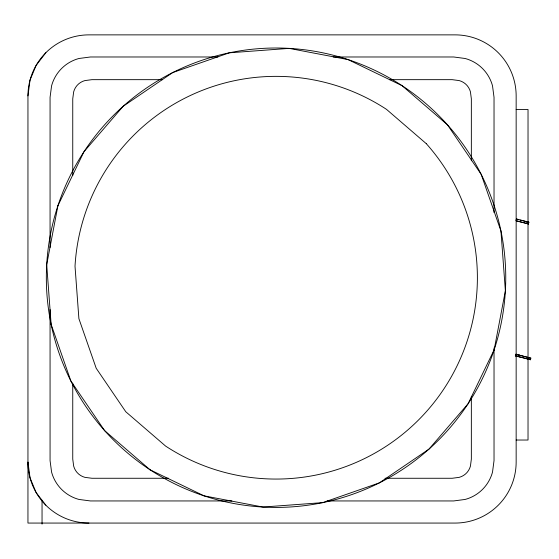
<?xml version="1.0" encoding="UTF-8"?>
<svg xmlns="http://www.w3.org/2000/svg" width="559" height="559" viewBox="0 0 559 559"><rect width="100%" height="100%" fill="white"/><g stroke="black" fill="none" stroke-linecap="round" stroke-linejoin="round"><path stroke-width="0.84" d="M27.95 95.889A61.022 61.022 0 0 1 88.972 34.868L455.124 34.868A61.022 61.022 0 0 1 516.153 95.889L516.153 462.041A61.022 61.022 0 0 1 455.124 523.063L27.95 523.063L27.95 95.889L30.032 80.098L36.125 65.382L45.824 52.742M520.059 221.804L520.499 220.106L529.107 222.314L516.39 218.96L515.95 220.665L528.667 224.019L516.411 220.854M526.606 223.474L527.046 221.776M515.622 355.824L530.645 359.772L519.381 356.866L519.786 355.3L515.726 354.245M528.751 359.269L529.156 357.711L519.367 355.126L516.027 354.259L519.367 355.126L518.962 356.691L515.643 355.838M217.912 56.983L90.425 56.983L78.952 58.492A38.718 38.718 0 0 0 51.575 85.869L50.065 97.343L50.065 247.532M333.171 56.983L453.677 56.983L465.144 58.492A38.718 38.718 0 0 1 492.521 85.869L494.03 97.343L494.03 212.602M162.571 79.664L91.914 79.664L84.877 80.594A15.841 15.841 0 0 0 73.676 91.795L72.747 98.824L72.747 175.596M389.378 79.664L452.189 79.664L459.225 80.594A15.841 15.841 0 0 1 470.426 91.795L471.349 98.824L471.349 160.761M516.153 109.501L528.024 109.501L528.024 222.007M516.153 440.031L528.024 440.031L528.024 223.747M168.678 478.266L91.914 478.266L84.877 477.344A15.841 15.841 0 0 1 73.676 466.143L72.747 459.107L72.747 383.208M385.018 478.266L452.189 478.266L459.225 477.344A15.841 15.841 0 0 0 470.426 466.143L471.349 459.107L471.349 396.296M231.88 500.948L90.425 500.948L78.952 499.439A38.718 38.718 0 0 1 51.575 472.062L50.065 460.588L50.065 309.525M327.064 500.948L453.677 500.948L465.144 499.439A38.718 38.718 0 0 0 492.521 472.062L494.03 460.588L494.03 347.95M518.836 219.673L516.851 219.156M529.156 357.711L531.05 358.207L519.786 355.3M515.321 355.81L519.381 356.866M45.824 505.189L36.125 492.556L30.032 477.833L27.95 462.041A61.022 61.022 0 0 0 88.972 523.063M42.044 500.263L42.044 524.132M57.912 205.712L46.711 264.624L51.135 324.423L70.888 381.042L104.617 430.619L150.036 469.777L204.035 495.847L262.947 507.048L322.746 502.625L379.365 482.871L428.949 449.143L468.1 403.724L494.17 349.724L505.378 290.813L500.948 231.014L481.201 174.394L447.466 124.811L402.047 85.66L348.047 59.589L289.136 48.381L229.337 52.812L172.717 72.558L123.141 106.294L83.983 151.713L57.912 205.712M426.307 143.691L386.5 109.361A201.352 201.352 0 0 0 75.018 266.238L78.896 318.658L96.211 368.29L125.775 411.745L165.59 446.068A201.352 201.352 0 0 0 426.307 143.691M150.036 469.777A229.707 229.707 0 0 0 505.378 290.813A229.707 229.707 0 0 0 172.717 72.558A229.707 229.707 0 0 0 150.036 469.777"/></g></svg>
